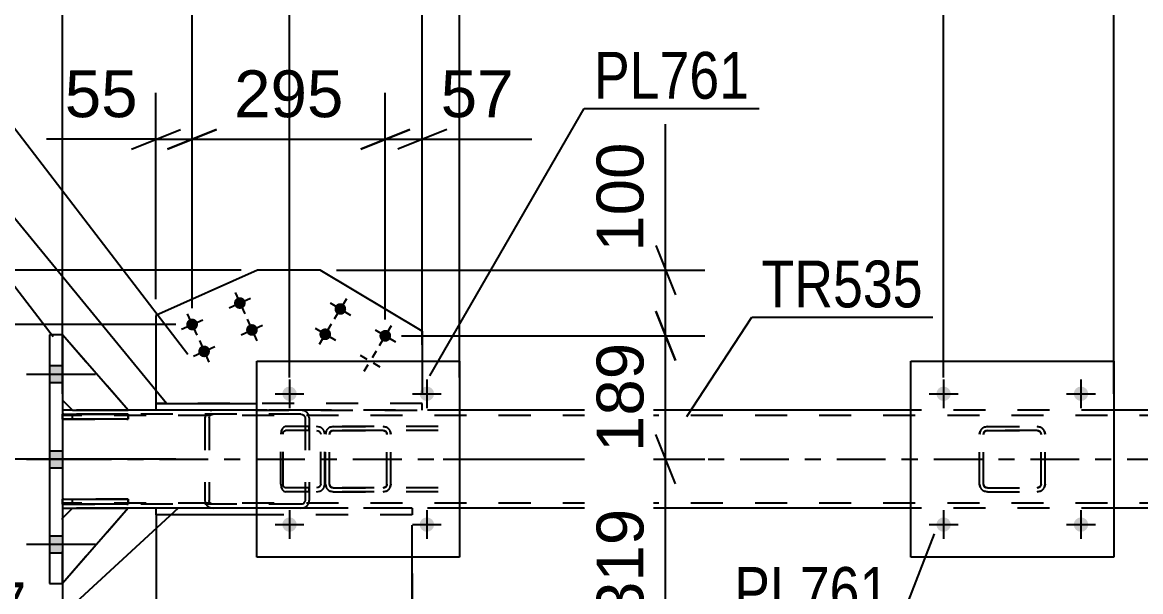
# Model space of a CAD drawing. Header units: millimetres. Extents: x 0 to 1189, y 0 to 841.
# Drawn here: x 124.6 to 193, y 743.8 to 778.6 of the extents above; entities that cross this region are included whole.
import ezdxf

# ---------------------------------------------------------------- set-up
doc = ezdxf.new("R2010")
doc.units = ezdxf.units.MM
doc.linetypes.add('DXK_LINE_DOT2', pattern=[3.9198, 1.9599, -1.9599])
doc.linetypes.add('DXK_LINE_DOT3', pattern=[5.9187, 2.979, -0.9799, 0.9799, -0.9799])
doc.styles.add('Arial', font='ARIAL.TTF', dxfattribs={"height": 0.2})
doc.styles.add('Arial Narrow', font='ARIALN.TTF', dxfattribs={"height": 0.2})

# ---------------------------------------------------------------- blocks, each defined once
blk = doc.blocks.new('Part-203770571-5225 - 5147')
at = {"color": 2, "linetype": 'Continuous'}
for p, q in [((127.058, 759.469), (126.258, 759.469)), ((126.258, 759.469), (126.258, 744.269)), ((127.058, 759.469), (127.058, 744.269)), ((126.258, 744.269), (127.058, 744.269))]:
    blk.add_line(p, q, dxfattribs=at)
blk = doc.blocks.new('Part-203770571-5164 - 5147')
at = {"color": 7, "linetype": 'DXK_LINE_DOT2'}
for p, q in [((140.488, 753.729), (140.429, 753.573)), ((140.575, 753.833), (140.488, 753.729)), ((140.678, 753.869), (140.575, 753.833)), ((140.583, 753.559), (140.627, 753.611)), ((140.627, 753.611), (140.678, 753.629)), ((150.031, 753.869), (140.678, 753.869)), ((150.031, 753.629), (140.678, 753.629)), ((142.144, 753.629), (142.144, 753.869)), ((142.782, 753.833), (142.59, 753.869)), ((142.59, 753.629), (142.686, 753.611)), ((142.686, 753.611), (142.768, 753.559)), ((140.429, 753.573), (140.409, 753.389)), ((140.409, 750.349), (140.409, 753.389)), ((140.544, 753.389), (140.554, 753.481)), ((140.544, 750.349), (140.544, 753.389)), ((140.554, 753.481), (140.583, 753.559)), ((142.768, 753.559), (142.822, 753.481)), ((142.822, 753.481), (142.841, 753.389)), ((142.841, 750.349), (142.841, 753.389)), ((143.093, 753.389), (143.055, 753.573)), ((143.093, 750.349), (143.093, 753.389)), ((140.409, 750.349), (140.429, 750.166)), ((140.554, 750.257), (140.544, 750.349)), ((140.583, 750.18), (140.554, 750.257)), ((140.627, 750.128), (140.583, 750.18)), ((142.768, 750.18), (142.686, 750.128)), ((142.822, 750.257), (142.768, 750.18)), ((142.841, 750.349), (142.822, 750.257)), ((143.055, 750.166), (143.093, 750.349)), ((140.429, 750.166), (140.488, 750.01)), ((140.488, 750.01), (140.575, 749.906)), ((140.575, 749.906), (140.678, 749.869)), ((140.678, 750.109), (140.627, 750.128)), ((150.031, 750.109), (140.678, 750.109)), ((150.031, 749.869), (140.678, 749.869)), ((142.144, 749.869), (142.144, 750.109)), ((142.686, 750.128), (142.59, 750.109)), ((142.59, 749.869), (142.782, 749.906))]:
    blk.add_line(p, q, dxfattribs=at)
for centre, start, end in [((142.605, 753.374), 23.89515, 68.84869), ((142.605, 750.365), 291.15131, 336.10485)]:
    blk.add_arc(centre, 0.492, start, end, dxfattribs=at)
blk = doc.blocks.new('Part-203770571-5171 - 5147')
at = {"color": 2, "linetype": 'Continuous'}
for p, q in [((138.967, 763.426), (132.761, 760.646)), ((142.797, 763.426), (138.967, 763.426)), ((149.052, 759.69), (142.797, 763.426)), ((132.761, 760.646), (132.761, 755.269)), ((149.052, 759.69), (149.052, 757.868))]:
    blk.add_line(p, q, dxfattribs=at)
at = {"color": 7, "linetype": 'DXK_LINE_DOT2'}
for p, q in [((149.052, 757.868), (149.052, 755.269)), ((149.052, 755.269), (132.761, 755.269))]:
    blk.add_line(p, q, dxfattribs=at)
blk = doc.blocks.new('Part-203770571-5240 - 5147')
at = {"color": 7, "linetype": 'DXK_LINE_DOT2'}
for p, q in [((127.058, 748.269), (127.658, 748.869)), ((131.058, 748.869), (127.058, 744.269)), ((127.658, 748.869), (131.058, 748.869)), ((127.058, 744.269), (127.058, 748.269))]:
    blk.add_line(p, q, dxfattribs=at)
blk = doc.blocks.new('Part-203770571-5176 - 5147')
at = {"color": 2, "linetype": 'Continuous'}
for p, q in [((132.761, 755.269), (132.761, 754.869)), ((132.761, 755.269), (138.932, 755.269)), ((138.932, 754.869), (132.761, 754.869))]:
    blk.add_line(p, q, dxfattribs=at)
at = {"color": 7, "linetype": 'DXK_LINE_DOT2'}
for p, q in [((149.052, 755.269), (138.932, 755.269)), ((149.052, 754.869), (149.052, 755.269)), ((138.932, 754.869), (149.052, 754.869))]:
    blk.add_line(p, q, dxfattribs=at)
blk = doc.blocks.new('Part-203770571-5241 - 5147')
at = {"color": 2, "linetype": 'Continuous'}
for p, q in [((127.058, 748.269), (127.658, 748.869)), ((131.058, 748.869), (127.058, 744.269)), ((127.658, 748.869), (131.058, 748.869))]:
    blk.add_line(p, q, dxfattribs=at)
at = {"color": 7, "linetype": 'DXK_LINE_DOT2'}
blk.add_line((127.058, 744.269), (127.058, 748.269), dxfattribs=at)
blk = doc.blocks.new('Part-203770571-5242 - 5147')
at = {"color": 2, "linetype": 'Continuous'}
for p, q in [((127.058, 754.629), (131.058, 754.629)), ((127.058, 754.629), (127.058, 754.309)), ((131.058, 754.309), (127.058, 754.309)), ((131.058, 754.629), (131.058, 754.309))]:
    blk.add_line(p, q, dxfattribs=at)
at = {"color": 7, "linetype": 'DXK_LINE_DOT2'}
for p, q in [((127.058, 754.309), (127.058, 754.629)), ((127.658, 754.309), (127.658, 754.629))]:
    blk.add_line(p, q, dxfattribs=at)
blk = doc.blocks.new('Part-203770571-5243 - 5147')
at = {"color": 2, "linetype": 'Continuous'}
for p, q in [((127.058, 749.43), (131.058, 749.43)), ((127.058, 749.43), (127.058, 749.11)), ((131.058, 749.11), (127.058, 749.11)), ((131.058, 749.43), (131.058, 749.11))]:
    blk.add_line(p, q, dxfattribs=at)
at = {"color": 7, "linetype": 'DXK_LINE_DOT2'}
for p, q in [((127.058, 749.11), (127.058, 749.43)), ((127.658, 749.11), (127.658, 749.43))]:
    blk.add_line(p, q, dxfattribs=at)
blk = doc.blocks.new('Part-203770571-5183 - 5147')
at = {"color": 7, "linetype": 'DXK_LINE_DOT2'}
for p, q in [((131.058, 754.629), (127.058, 754.629)), ((127.058, 754.629), (127.058, 754.309)), ((127.058, 754.309), (127.058, 754.629)), ((127.058, 754.309), (131.058, 754.309)), ((127.658, 754.309), (127.658, 754.629)), ((131.058, 754.309), (131.058, 754.629))]:
    blk.add_line(p, q, dxfattribs=at)
blk = doc.blocks.new('Part-203770571-5184 - 5147')
at = {"color": 7, "linetype": 'DXK_LINE_DOT2'}
for p, q in [((131.058, 749.43), (127.058, 749.43)), ((127.058, 749.43), (127.058, 749.11)), ((127.058, 749.11), (127.058, 749.43)), ((127.058, 749.11), (131.058, 749.11)), ((127.658, 749.11), (127.658, 749.43)), ((131.058, 749.11), (131.058, 749.43))]:
    blk.add_line(p, q, dxfattribs=at)
blk = doc.blocks.new('Bolt-203770571-5188 - 5147')
at = {"linetype": 'Continuous'}
for points in [[(138.225, 761.56, -1), (137.568, 761.266, -1)], [(135.305, 760.252, -1), (134.648, 759.957, -1)], [(138.961, 759.917, -1), (138.304, 759.623, -1)], [(136.041, 758.609, -1), (135.384, 758.314, -1)]]:
    blk.add_hatch(color=1, dxfattribs=at).paths.add_polyline_path(points)
at = {"color": 1, "linetype": 'Continuous'}
for p, q in [((137.602, 762.07), (138.191, 760.756)), ((137.239, 761.118), (138.553, 761.707)), ((134.682, 760.761), (135.271, 759.447)), ((134.319, 759.81), (135.633, 760.399)), ((137.975, 759.476), (139.289, 760.065)), ((138.338, 760.427), (138.927, 759.113)), ((135.418, 759.119), (136.007, 757.805)), ((135.055, 758.167), (136.369, 758.756))]:
    blk.add_line(p, q, dxfattribs=at)
blk = doc.blocks.new('Part-203770571-5193 - 5147')
at = {"color": 2, "linetype": 'Continuous'}
for p, q in [((132.774, 748.469), (132.774, 737.767)), ((148.429, 738.4), (148.429, 745.868)), ((141.715, 736.018), (148.429, 738.4)), ((132.774, 737.767), (139.345, 736.018)), ((139.345, 736.018), (141.715, 736.018))]:
    blk.add_line(p, q, dxfattribs=at)
at = {"color": 7, "linetype": 'DXK_LINE_DOT2'}
for p, q in [((148.429, 748.469), (132.774, 748.469)), ((148.429, 745.868), (148.429, 748.469))]:
    blk.add_line(p, q, dxfattribs=at)
blk = doc.blocks.new('Part-203770571-5198 - 5147')
at = {"color": 2, "linetype": 'Continuous'}
for p, q in [((138.932, 748.869), (132.774, 748.869)), ((132.774, 748.469), (132.774, 748.869)), ((138.932, 748.469), (132.774, 748.469))]:
    blk.add_line(p, q, dxfattribs=at)
at = {"color": 7, "linetype": 'DXK_LINE_DOT2'}
for p, q in [((148.429, 748.869), (138.932, 748.869)), ((148.429, 748.869), (148.429, 748.469)), ((148.429, 748.469), (138.932, 748.469))]:
    blk.add_line(p, q, dxfattribs=at)
blk = doc.blocks.new('Part-203770571-5238 - 5147')
at = {"color": 7, "linetype": 'DXK_LINE_DOT2'}
for p, q in [((131.058, 754.869), (127.058, 759.469)), ((127.058, 759.469), (127.058, 755.469)), ((127.058, 755.469), (127.658, 754.869)), ((127.658, 754.869), (131.058, 754.869))]:
    blk.add_line(p, q, dxfattribs=at)
blk = doc.blocks.new('Part-203770571-5239 - 5147')
at = {"color": 2, "linetype": 'Continuous'}
for p, q in [((131.058, 754.869), (127.058, 759.469)), ((127.058, 755.469), (127.658, 754.869)), ((127.658, 754.869), (131.058, 754.869))]:
    blk.add_line(p, q, dxfattribs=at)
at = {"color": 7, "linetype": 'DXK_LINE_DOT2'}
blk.add_line((127.058, 759.469), (127.058, 755.469), dxfattribs=at)
blk = doc.blocks.new('Bolt-203770571-5332 - 5147')
at = {"linetype": 'Continuous'}
for points in [[(181.372, 747.869, -1), (180.492, 747.869, -1)], [(189.772, 747.869, -1), (188.892, 747.869, -1)]]:
    blk.add_hatch(color=1, dxfattribs=at).paths.add_polyline_path(points)
at = {"color": 1, "linetype": 'Continuous'}
for p, q in [((180.932, 748.749), (180.932, 746.989)), ((189.332, 748.749), (189.332, 746.989)), ((180.052, 747.869), (181.812, 747.869)), ((188.452, 747.869), (190.212, 747.869))]:
    blk.add_line(p, q, dxfattribs=at)
blk = doc.blocks.new('Bolt-203770571-5333 - 5147')
at = {"linetype": 'Continuous'}
for points in [[(181.372, 755.869, -1), (180.492, 755.869, -1)], [(189.772, 755.869, -1), (188.892, 755.869, -1)]]:
    blk.add_hatch(color=1, dxfattribs=at).paths.add_polyline_path(points)
at = {"color": 1, "linetype": 'Continuous'}
for p, q in [((180.932, 756.749), (180.932, 754.989)), ((189.332, 756.749), (189.332, 754.989)), ((180.052, 755.869), (181.812, 755.869)), ((188.452, 755.869), (190.212, 755.869))]:
    blk.add_line(p, q, dxfattribs=at)
blk = doc.blocks.new('Bolt-203770571-5334 - 5147')
at = {"linetype": 'Continuous'}
for points in [[(141.372, 747.869, -1), (140.492, 747.869, -1)], [(149.772, 747.869, -1), (148.892, 747.869, -1)]]:
    blk.add_hatch(color=1, dxfattribs=at).paths.add_polyline_path(points)
at = {"color": 1, "linetype": 'Continuous'}
for p, q in [((140.932, 748.749), (140.932, 746.989)), ((149.332, 748.749), (149.332, 746.989)), ((140.052, 747.869), (141.812, 747.869)), ((148.452, 747.869), (150.212, 747.869))]:
    blk.add_line(p, q, dxfattribs=at)
blk = doc.blocks.new('Bolt-203770571-5335 - 5147')
at = {"linetype": 'Continuous'}
for points in [[(141.372, 755.869, -1), (140.492, 755.869, -1)], [(149.772, 755.869, -1), (148.892, 755.869, -1)]]:
    blk.add_hatch(color=1, dxfattribs=at).paths.add_polyline_path(points)
at = {"color": 1, "linetype": 'Continuous'}
for p, q in [((140.932, 756.749), (140.932, 754.989)), ((149.332, 756.749), (149.332, 754.989)), ((140.052, 755.869), (141.812, 755.869)), ((148.452, 755.869), (150.212, 755.869))]:
    blk.add_line(p, q, dxfattribs=at)
blk = doc.blocks.new('Part-203770571-5400 - 5147')
at = {"color": 7, "linetype": 'DXK_LINE_DOT2'}
for p, q in [((183.428, 753.833), (183.612, 753.869)), ((183.612, 753.868), (183.428, 753.832)), ((183.52, 753.611), (183.442, 753.559)), ((183.442, 753.558), (183.52, 753.61)), ((183.612, 753.629), (183.52, 753.611)), ((183.52, 753.61), (183.612, 753.628)), ((183.612, 753.868), (183.612, 753.869)), ((183.612, 753.869), (186.652, 753.869)), ((183.612, 753.868), (186.652, 753.868)), ((183.612, 753.628), (183.612, 753.629)), ((186.652, 753.629), (183.612, 753.629)), ((183.612, 753.628), (186.652, 753.628)), ((186.652, 753.868), (186.652, 753.869)), ((186.652, 753.869), (186.836, 753.833)), ((186.836, 753.832), (186.652, 753.868)), ((186.652, 753.628), (186.652, 753.629)), ((186.744, 753.611), (186.652, 753.629)), ((186.652, 753.628), (186.744, 753.61)), ((186.822, 753.559), (186.744, 753.611)), ((186.744, 753.61), (186.822, 753.558)), ((183.132, 753.389), (183.168, 753.573)), ((183.168, 753.572), (183.132, 753.388)), ((183.132, 750.348), (183.132, 753.389)), ((183.39, 753.481), (183.372, 753.389)), ((183.372, 753.388), (183.39, 753.48)), ((183.372, 750.348), (183.372, 753.389)), ((183.442, 753.559), (183.39, 753.481)), ((183.39, 753.48), (183.442, 753.558)), ((186.874, 753.481), (186.822, 753.559)), ((186.822, 753.558), (186.874, 753.48)), ((186.892, 753.389), (186.874, 753.481)), ((186.874, 753.48), (186.892, 753.388)), ((186.892, 750.348), (186.892, 753.389)), ((187.095, 753.573), (187.132, 753.389)), ((187.132, 753.388), (187.095, 753.572)), ((187.132, 750.348), (187.132, 753.389)), ((183.168, 750.166), (183.132, 750.349)), ((183.132, 750.348), (183.168, 750.165)), ((183.372, 750.349), (183.39, 750.257)), ((183.39, 750.256), (183.372, 750.348)), ((183.39, 750.257), (183.442, 750.18)), ((183.442, 750.179), (183.39, 750.256)), ((183.442, 750.18), (183.52, 750.128)), ((183.52, 750.127), (183.442, 750.179)), ((186.744, 750.128), (186.822, 750.18)), ((186.822, 750.179), (186.744, 750.127)), ((186.822, 750.18), (186.874, 750.257)), ((186.874, 750.256), (186.822, 750.179)), ((186.874, 750.257), (186.892, 750.349)), ((186.892, 750.348), (186.874, 750.256)), ((187.132, 750.349), (187.095, 750.166)), ((187.095, 750.165), (187.132, 750.348)), ((183.612, 749.869), (183.428, 749.906)), ((183.428, 749.905), (183.612, 749.868)), ((183.52, 750.128), (183.612, 750.109)), ((183.612, 750.108), (183.52, 750.127)), ((183.612, 750.108), (183.612, 750.109)), ((183.612, 750.109), (186.652, 750.109)), ((183.612, 750.108), (186.652, 750.108)), ((183.612, 749.868), (183.612, 749.869)), ((183.612, 749.869), (186.652, 749.869)), ((183.612, 749.868), (186.652, 749.868)), ((186.652, 750.109), (186.744, 750.128)), ((186.744, 750.127), (186.652, 750.108)), ((186.652, 750.108), (186.652, 750.109)), ((186.836, 749.906), (186.652, 749.869)), ((186.652, 749.868), (186.836, 749.905)), ((186.652, 749.868), (186.652, 749.869))]:
    blk.add_line(p, q, dxfattribs=at)
at = {"color": 7, "linetype": 'DXK_LINE_DOT3'}
blk.add_line((185.132, 751.868), (185.132, 751.87), dxfattribs=at)
at = {"color": 7, "linetype": 'DXK_LINE_DOT2'}
for centre, start, end in [((183.612, 753.389), 112.5, 157.5), ((183.612, 753.388), 112.5, 157.5), ((186.652, 753.389), 22.5, 67.5), ((186.652, 753.388), 22.5, 67.5), ((183.612, 750.349), 202.5, 247.5), ((183.612, 750.348), 202.5, 247.5), ((186.652, 750.349), 292.5, 337.5), ((186.652, 750.348), 292.5, 337.5)]:
    blk.add_arc(centre, 0.48, start, end, dxfattribs=at)
blk = doc.blocks.new('Part-203770571-5359 - 5147')
at = {"color": 7, "linetype": 'DXK_LINE_DOT2'}
for p, q in [((141.634, 754.869), (127.729, 754.869)), ((141.634, 754.629), (127.729, 754.629)), ((135.793, 754.549), (135.759, 754.389)), ((135.759, 754.389), (135.759, 749.349)), ((135.798, 754.573), (135.793, 754.549)), ((136.015, 754.389), (136.034, 754.481)), ((136.015, 754.389), (136.015, 749.349)), ((136.034, 754.481), (136.09, 754.559)), ((136.27, 754.869), (136.075, 754.833)), ((136.09, 754.559), (136.172, 754.611)), ((136.172, 754.611), (136.27, 754.629)), ((141.829, 754.833), (141.634, 754.869)), ((141.634, 754.629), (141.731, 754.611)), ((141.731, 754.611), (141.814, 754.559)), ((141.814, 754.559), (141.87, 754.481)), ((141.87, 754.481), (141.889, 754.389)), ((141.889, 754.389), (141.889, 749.349)), ((142.116, 754.525), (142.106, 754.573)), ((142.144, 754.389), (142.116, 754.525)), ((142.144, 754.389), (142.144, 749.349)), ((141.634, 749.109), (127.729, 749.109)), ((141.634, 748.869), (127.729, 748.869)), ((135.759, 749.349), (135.777, 749.264)), ((135.777, 749.264), (135.798, 749.166)), ((136.029, 749.283), (136.015, 749.349)), ((136.034, 749.257), (136.029, 749.283)), ((136.09, 749.18), (136.034, 749.257)), ((136.075, 748.906), (136.27, 748.869)), ((136.172, 749.128), (136.09, 749.18)), ((136.27, 749.109), (136.172, 749.128)), ((141.731, 749.128), (141.634, 749.109)), ((141.634, 748.869), (141.829, 748.906)), ((141.814, 749.18), (141.731, 749.128)), ((141.87, 749.257), (141.814, 749.18)), ((141.889, 749.349), (141.87, 749.257)), ((142.106, 749.166), (142.13, 749.283)), ((142.13, 749.283), (142.144, 749.349))]:
    blk.add_line(p, q, dxfattribs=at)
for centre, start, end in [((141.653, 754.369), 24.31996, 69.24168), ((136.251, 749.37), 204.31996, 249.24168), ((141.653, 749.37), 290.75832, 335.68004)]:
    blk.add_arc(centre, 0.496, start, end, dxfattribs=at)
blk = doc.blocks.new('Bolt-203770571-5381 - 5147')
at = {"linetype": 'Continuous'}
for points in [[(144.35, 760.867, -1), (143.732, 761.237, -1)], [(143.427, 759.322, -1), (142.809, 759.691, -1)], [(147.098, 759.226, -1), (146.479, 759.596, -1)]]:
    blk.add_hatch(color=1, dxfattribs=at).paths.add_polyline_path(points)
at = {"color": 1, "linetype": 'Continuous'}
for p, q in [((143.423, 761.421), (144.66, 760.683)), ((144.411, 761.67), (143.672, 760.434)), ((142.5, 759.876), (143.736, 759.138)), ((143.488, 760.125), (142.749, 758.889)), ((146.17, 759.78), (147.407, 759.042)), ((147.158, 760.029), (146.419, 758.793)), ((146.235, 758.484), (145.989, 758.072)), ((145.247, 758.235), (145.659, 757.989)), ((146.483, 757.496), (146.072, 757.742)), ((145.496, 757.248), (145.742, 757.659))]:
    blk.add_line(p, q, dxfattribs=at)
blk = doc.blocks.new('Bolt-203770571-5395 - 5147')
at = {"linetype": 'Continuous'}
for points in [[(126.258, 757.589), (126.258, 756.549), (127.058, 756.549), (127.058, 757.589)], [(126.258, 757.589), (126.258, 756.549), (127.058, 756.549), (127.058, 757.589)], [(126.258, 757.589), (126.258, 756.549), (127.058, 756.549), (127.058, 757.589)], [(126.258, 752.389), (126.258, 751.349), (127.058, 751.349), (127.058, 752.389)], [(126.258, 752.389), (126.258, 751.349), (127.058, 751.349), (127.058, 752.389)], [(126.258, 747.189), (126.258, 746.149), (127.058, 746.149), (127.058, 747.189)], [(126.258, 747.189), (126.258, 746.149), (127.058, 746.149), (127.058, 747.189)], [(126.258, 747.189), (126.258, 746.149), (127.058, 746.149), (127.058, 747.189)]]:
    blk.add_hatch(color=1, dxfattribs=at).paths.add_polyline_path(points)
at = {"color": 1, "linetype": 'Continuous'}
for p, q in [((124.858, 757.069), (129.058, 757.069)), ((124.858, 757.069), (129.058, 757.069)), ((124.858, 757.069), (129.058, 757.069)), ((126.258, 757.589), (127.058, 757.589)), ((126.258, 757.589), (127.058, 757.589)), ((126.258, 757.589), (127.058, 757.589)), ((126.258, 756.549), (127.058, 756.549)), ((126.258, 756.549), (127.058, 756.549)), ((126.258, 756.549), (127.058, 756.549)), ((126.258, 752.389), (127.058, 752.389)), ((126.258, 752.389), (127.058, 752.389)), ((124.858, 751.869), (129.058, 751.869)), ((124.858, 751.869), (129.058, 751.869)), ((126.258, 751.349), (127.058, 751.349)), ((126.258, 751.349), (127.058, 751.349)), ((126.258, 747.189), (127.058, 747.189)), ((126.258, 747.189), (127.058, 747.189)), ((126.258, 747.189), (127.058, 747.189)), ((124.858, 746.669), (129.058, 746.669)), ((124.858, 746.669), (129.058, 746.669)), ((124.858, 746.669), (129.058, 746.669)), ((126.258, 746.149), (127.058, 746.149)), ((126.258, 746.149), (127.058, 746.149)), ((126.258, 746.149), (127.058, 746.149))]:
    blk.add_line(p, q, dxfattribs=at)
blk = doc.blocks.new('Part-203770571-5405 - 5147')
at = {"color": 2, "linetype": 'Continuous'}
for p, q in [((178.932, 745.868), (178.932, 757.868)), ((178.932, 757.868), (191.332, 757.868)), ((191.332, 757.868), (191.332, 745.868)), ((191.332, 745.868), (178.932, 745.868))]:
    blk.add_line(p, q, dxfattribs=at)
blk = doc.blocks.new('Part-203770571-5406 - 5147')
at = {"color": 7, "linetype": 'DXK_LINE_DOT2'}
for p, q in [((143.428, 753.833), (143.612, 753.869)), ((143.612, 753.868), (143.428, 753.832)), ((143.52, 753.611), (143.442, 753.559)), ((143.442, 753.558), (143.52, 753.61)), ((143.612, 753.629), (143.52, 753.611)), ((143.52, 753.61), (143.612, 753.628)), ((143.612, 753.868), (143.612, 753.869)), ((143.612, 753.869), (146.652, 753.869)), ((143.612, 753.868), (146.652, 753.868)), ((143.612, 753.628), (143.612, 753.629)), ((146.652, 753.629), (143.612, 753.629)), ((143.612, 753.628), (146.652, 753.628)), ((146.652, 753.868), (146.652, 753.869)), ((146.652, 753.869), (146.836, 753.833)), ((146.836, 753.832), (146.652, 753.868)), ((146.652, 753.628), (146.652, 753.629)), ((146.744, 753.611), (146.652, 753.629)), ((146.652, 753.628), (146.744, 753.61)), ((146.822, 753.559), (146.744, 753.611)), ((146.744, 753.61), (146.822, 753.558)), ((143.132, 753.389), (143.168, 753.573)), ((143.168, 753.572), (143.132, 753.388)), ((143.132, 750.348), (143.132, 753.389)), ((143.39, 753.481), (143.372, 753.389)), ((143.372, 753.388), (143.39, 753.48)), ((143.372, 750.348), (143.372, 753.389)), ((143.442, 753.559), (143.39, 753.481)), ((143.39, 753.48), (143.442, 753.558)), ((146.874, 753.481), (146.822, 753.559)), ((146.822, 753.558), (146.874, 753.48)), ((146.892, 753.389), (146.874, 753.481)), ((146.874, 753.48), (146.892, 753.388)), ((146.892, 750.348), (146.892, 753.389)), ((147.095, 753.573), (147.132, 753.389)), ((147.132, 753.388), (147.095, 753.572)), ((147.132, 750.348), (147.132, 753.389)), ((143.168, 750.166), (143.132, 750.349)), ((143.132, 750.348), (143.168, 750.165)), ((143.372, 750.349), (143.39, 750.257)), ((143.39, 750.256), (143.372, 750.348)), ((143.39, 750.257), (143.442, 750.18)), ((143.442, 750.179), (143.39, 750.256)), ((143.442, 750.18), (143.52, 750.128)), ((143.52, 750.127), (143.442, 750.179)), ((146.744, 750.128), (146.822, 750.18)), ((146.822, 750.179), (146.744, 750.127)), ((146.822, 750.18), (146.874, 750.257)), ((146.874, 750.256), (146.822, 750.179)), ((146.874, 750.257), (146.892, 750.349)), ((146.892, 750.348), (146.874, 750.256)), ((147.132, 750.349), (147.095, 750.166)), ((147.095, 750.165), (147.132, 750.348)), ((143.612, 749.869), (143.428, 749.906)), ((143.428, 749.905), (143.612, 749.868)), ((143.52, 750.128), (143.612, 750.109)), ((143.612, 750.108), (143.52, 750.127)), ((143.612, 750.108), (143.612, 750.109)), ((143.612, 750.109), (146.652, 750.109)), ((143.612, 750.108), (146.652, 750.108)), ((143.612, 749.868), (143.612, 749.869)), ((143.612, 749.869), (146.652, 749.869)), ((143.612, 749.868), (146.652, 749.868)), ((146.652, 750.109), (146.744, 750.128)), ((146.744, 750.127), (146.652, 750.108)), ((146.652, 750.108), (146.652, 750.109)), ((146.836, 749.906), (146.652, 749.869)), ((146.652, 749.868), (146.836, 749.905)), ((146.652, 749.868), (146.652, 749.869))]:
    blk.add_line(p, q, dxfattribs=at)
at = {"color": 7, "linetype": 'DXK_LINE_DOT3'}
blk.add_line((145.132, 751.868), (145.132, 751.87), dxfattribs=at)
at = {"color": 7, "linetype": 'DXK_LINE_DOT2'}
for centre, start, end in [((143.612, 753.389), 112.5, 157.5), ((143.612, 753.388), 112.5, 157.5), ((146.652, 753.389), 22.5, 67.5), ((146.652, 753.388), 22.5, 67.5), ((143.612, 750.349), 202.5, 247.5), ((143.612, 750.348), 202.5, 247.5), ((146.652, 750.349), 292.5, 337.5), ((146.652, 750.348), 292.5, 337.5)]:
    blk.add_arc(centre, 0.48, start, end, dxfattribs=at)
blk = doc.blocks.new('Part-203770571-5411 - 5147')
at = {"color": 2, "linetype": 'Continuous'}
for p, q in [((138.932, 745.868), (138.932, 757.868)), ((138.932, 757.868), (151.332, 757.868)), ((151.332, 757.868), (151.332, 745.868)), ((151.332, 745.868), (138.932, 745.868))]:
    blk.add_line(p, q, dxfattribs=at)
blk = doc.blocks.new('Part-203770571-5416 - 5147')
at = {"color": 2, "linetype": 'Continuous'}
for p, q in [((127.658, 754.869), (127.058, 754.869)), ((132.761, 754.869), (131.058, 754.869)), ((178.932, 754.869), (151.332, 754.869)), ((217.189, 754.869), (191.332, 754.869)), ((127.058, 748.869), (127.658, 748.869)), ((132.774, 748.869), (131.058, 748.869)), ((178.932, 748.869), (151.332, 748.869)), ((217.251, 748.869), (191.332, 748.869))]:
    blk.add_line(p, q, dxfattribs=at)
at = {"color": 7, "linetype": 'DXK_LINE_DOT2'}
for p, q in [((127.058, 754.869), (127.058, 748.918)), ((759.33, 754.549), (127.058, 754.549)), ((131.058, 754.869), (127.658, 754.869)), ((151.332, 754.869), (132.761, 754.869)), ((191.332, 754.869), (178.932, 754.869)), ((759.33, 749.189), (127.058, 749.189)), ((127.058, 748.918), (127.058, 748.869)), ((131.058, 748.869), (127.658, 748.869)), ((151.332, 748.869), (132.774, 748.869)), ((191.332, 748.869), (178.932, 748.869))]:
    blk.add_line(p, q, dxfattribs=at)
at = {"color": 7, "linetype": 'DXK_LINE_DOT3'}
blk.add_line((127.058, 751.869), (759.33, 751.869), dxfattribs=at)
blk = doc.blocks.new('StraightDimension-203770571-22091 - 5147')
at = {"color": 7, "linetype": 'Continuous'}
for p, q in [((191.332, 755.869), (191.332, 801.136)), ((180.932, 756.869), (180.932, 796.636)), ((179.432, 785.841), (182.432, 787.041)), ((180.932, 786.441), (191.332, 786.441)), ((192.832, 787.041), (189.832, 785.841))]:
    blk.add_line(p, q, dxfattribs=at)
at = {"color": 0}
blk.add_wipeout([(190.067, 787.191), (190.067, 791.391), (182.196, 791.391), (182.196, 787.191)], dxfattribs=at)
at = {"color": 3, "style": 'Arial'}
blk.add_text('260', height=2.8652, dxfattribs=at).set_placement((182.796, 787.791))
at = {"color": 0, "linetype": 'Continuous'}
blk.add_wipeout([(190.732, 801.736), (186.532, 801.736), (186.532, 791.641), (190.732, 791.641)], dxfattribs=at)
at = {"color": 3, "linetype": 'Continuous', "style": 'Arial'}
blk.add_text('1607', height=2.8652, rotation=90.00021, dxfattribs=at).set_placement((190.132, 792.241))
blk = doc.blocks.new('StraightDimension-203770571-39130 - 5147')
at = {"color": 7, "linetype": 'Continuous'}
for p, q in [((148.429, 744.868), (148.429, 721.853)), ((146.265, 738.118), (146.265, 721.853)), ((144.765, 723.653), (147.765, 724.853)), ((146.265, 724.253), (148.429, 724.253)), ((149.929, 724.853), (146.929, 723.653))]:
    blk.add_line(p, q, dxfattribs=at)
at = {"color": 0}
blk.add_wipeout([(150.171, 725.003), (150.171, 729.203), (144.523, 729.203), (144.523, 725.003)], dxfattribs=at)
at = {"color": 3, "style": 'Arial'}
blk.add_text('54', height=2.8652, dxfattribs=at).set_placement((145.123, 725.603))
blk = doc.blocks.new('StraightDimension-203770571-22093 - 5147')
at = {"color": 7, "linetype": 'Continuous'}
for p, q in [((151.332, 756.87), (151.332, 807.012)), ((149.052, 758.868), (149.052, 798.912)), ((147.552, 785.841), (150.552, 787.041)), ((149.052, 786.441), (151.332, 786.441)), ((152.832, 787.041), (149.832, 785.841))]:
    blk.add_line(p, q, dxfattribs=at)
at = {"color": 0, "linetype": 'Continuous'}
blk.add_wipeout([(150.732, 807.612), (146.532, 807.612), (146.532, 799.741), (150.732, 799.741)], dxfattribs=at)
at = {"color": 3, "linetype": 'Continuous', "style": 'Arial'}
blk.add_text('607', height=2.8652, rotation=90.00021, dxfattribs=at).set_placement((150.132, 800.341))
at = {"color": 0}
blk.add_wipeout([(153.015, 781.491), (153.015, 785.691), (147.368, 785.691), (147.368, 781.491)], dxfattribs=at)
at = {"color": 3, "style": 'Arial'}
blk.add_text('57', height=2.8652, dxfattribs=at).set_placement((147.968, 782.091))
blk = doc.blocks.new('StraightDimension-203770571-39439 - 5147')
at = {"color": 7, "linetype": 'Continuous'}
for p, q in [((104.455, 763.426), (104.455, 770.124)), ((104.455, 763.426), (104.455, 770.124)), ((103.855, 764.926), (105.055, 761.926)), ((137.967, 763.426), (101.605, 763.426)), ((104.455, 760.104), (104.455, 763.426)), ((105.055, 758.604), (103.855, 761.604)), ((133.976, 760.104), (101.605, 760.104))]:
    blk.add_line(p, q, dxfattribs=at)
at = {"color": 0}
blk.add_wipeout([(103.705, 769.599), (99.505, 769.599), (99.505, 763.951), (103.705, 763.951)], dxfattribs=at)
at = {"color": 3, "style": 'Arial'}
blk.add_text('83', height=2.8652, rotation=90.00021, dxfattribs=at).set_placement((103.105, 764.551))
blk = doc.blocks.new('StraightDimension-203770571-39440 - 5147')
at = {"color": 7, "linetype": 'Continuous'}
for p, q in [((103.855, 761.604), (105.055, 758.604)), ((133.976, 760.104), (101.605, 760.104)), ((104.455, 751.869), (104.455, 760.104)), ((105.055, 750.369), (103.855, 753.369)), ((133.976, 751.869), (101.605, 751.869))]:
    blk.add_line(p, q, dxfattribs=at)
at = {"color": 0}
blk.add_wipeout([(103.705, 759.922), (99.505, 759.922), (99.505, 752.051), (103.705, 752.051)], dxfattribs=at)
at = {"color": 3, "style": 'Arial'}
blk.add_text('206', height=2.8652, rotation=90.00021, dxfattribs=at).set_placement((103.105, 752.651))
blk = doc.blocks.new('StraightDimension-203770571-39344 - 5147')
at = {"color": 7, "linetype": 'Continuous'}
for p, q in [((164.528, 750.369), (163.328, 753.369)), ((150.332, 751.869), (166.328, 751.869)), ((163.928, 739.118), (163.928, 751.869)), ((163.328, 740.618), (164.528, 737.618)), ((147.265, 739.118), (166.328, 739.118))]:
    blk.add_line(p, q, dxfattribs=at)
at = {"color": 0}
blk.add_wipeout([(163.178, 749.429), (158.978, 749.429), (158.978, 741.558), (163.178, 741.558)], dxfattribs=at)
at = {"color": 3, "style": 'Arial'}
blk.add_text('319', height=2.8652, rotation=90.00021, dxfattribs=at).set_placement((162.578, 742.158))
blk = doc.blocks.new('StraightDimension-203770571-5786 - 5147')
at = {"color": 7, "linetype": 'Continuous'}
for p, q in [((134.976, 761.104), (134.976, 774.281)), ((146.789, 760.411), (146.789, 774.281)), ((133.476, 770.831), (136.476, 772.031)), ((134.976, 771.431), (146.789, 771.431)), ((148.289, 772.031), (145.289, 770.831))]:
    blk.add_line(p, q, dxfattribs=at)
at = {"color": 0}
blk.add_wipeout([(144.818, 772.181), (144.818, 776.381), (136.947, 776.381), (136.947, 772.181)], dxfattribs=at)
at = {"color": 3, "style": 'Arial'}
blk.add_text('295', height=2.8652, dxfattribs=at).set_placement((137.547, 772.781))
blk = doc.blocks.new('StraightDimension-203770571-39343 - 5147')
at = {"color": 7, "linetype": 'Continuous'}
for p, q in [((163.328, 760.911), (164.528, 757.911)), ((147.789, 759.411), (166.328, 759.411)), ((163.928, 751.869), (163.928, 759.411)), ((164.528, 750.369), (163.328, 753.369)), ((150.332, 751.869), (166.328, 751.869))]:
    blk.add_line(p, q, dxfattribs=at)
at = {"color": 0}
blk.add_wipeout([(163.178, 759.576), (158.978, 759.576), (158.978, 751.705), (163.178, 751.705)], dxfattribs=at)
at = {"color": 3, "style": 'Arial'}
blk.add_text('189', height=2.8652, rotation=90.00021, dxfattribs=at).set_placement((162.578, 752.305))
blk = doc.blocks.new('StraightDimension-203770571-5765 - 5147')
at = {"color": 7, "linetype": 'Continuous'}
for p, q in [((132.761, 761.646), (132.761, 774.281)), ((134.976, 761.104), (134.976, 774.281)), ((132.761, 771.431), (126.064, 771.431)), ((132.761, 771.431), (126.064, 771.431)), ((131.261, 770.831), (134.261, 772.031)), ((132.761, 771.431), (134.976, 771.431)), ((136.476, 772.031), (133.476, 770.831))]:
    blk.add_line(p, q, dxfattribs=at)
at = {"color": 0}
blk.add_wipeout([(132.236, 772.181), (132.236, 776.381), (126.589, 776.381), (126.589, 772.181)], dxfattribs=at)
at = {"color": 3, "style": 'Arial'}
blk.add_text('55', height=2.8652, dxfattribs=at).set_placement((127.189, 772.781))
blk = doc.blocks.new('StraightDimension-203770571-5776 - 5147')
at = {"color": 7, "linetype": 'Continuous'}
for p, q in [((146.789, 760.411), (146.789, 774.281)), ((149.052, 760.69), (149.052, 774.281)), ((145.289, 770.831), (148.289, 772.031)), ((146.789, 771.431), (149.052, 771.431)), ((150.552, 772.031), (147.552, 770.831)), ((149.052, 771.431), (155.749, 771.431)), ((149.052, 771.431), (155.749, 771.431))]:
    blk.add_line(p, q, dxfattribs=at)
at = {"color": 0}
blk.add_wipeout([(155.224, 772.181), (155.224, 776.381), (149.577, 776.381), (149.577, 772.181)], dxfattribs=at)
at = {"color": 3, "style": 'Arial'}
blk.add_text('57', height=2.8652, dxfattribs=at).set_placement((150.177, 772.781))
blk = doc.blocks.new('StraightDimension-203770571-39342 - 5147')
at = {"color": 7, "linetype": 'Continuous'}
for p, q in [((163.928, 763.426), (163.928, 772.347)), ((163.928, 763.426), (163.928, 772.347)), ((163.328, 764.926), (164.528, 761.926)), ((143.797, 763.426), (166.328, 763.426)), ((163.928, 759.411), (163.928, 763.426)), ((164.528, 757.911), (163.328, 760.911)), ((147.789, 759.411), (166.328, 759.411))]:
    blk.add_line(p, q, dxfattribs=at)
at = {"color": 0}
blk.add_wipeout([(163.178, 771.822), (158.978, 771.822), (158.978, 763.951), (163.178, 763.951)], dxfattribs=at)
at = {"color": 3, "style": 'Arial'}
blk.add_text('100', height=2.8652, rotation=90.00021, dxfattribs=at).set_placement((162.578, 764.551))
blk = doc.blocks.new('StraightDimension-203770571-39129 - 5147')
at = {"color": 7, "linetype": 'Continuous'}
blk.add_line((148.429, 744.868), (148.429, 721.853), dxfattribs=at)
blk = doc.blocks.new('StraightDimension-203770571-22090 - 5147')
at = {"color": 7, "linetype": 'Continuous'}
for p, q in [((191.332, 755.869), (191.332, 801.136)), ((219.452, 759.963), (219.452, 801.136)), ((192.832, 787.041), (189.832, 785.841)), ((191.332, 786.441), (219.452, 786.441)), ((217.952, 785.841), (220.952, 787.041))]:
    blk.add_line(p, q, dxfattribs=at)
at = {"color": 0, "linetype": 'Continuous'}
blk.add_wipeout([(218.852, 801.736), (214.652, 801.736), (214.652, 791.641), (218.852, 791.641)], dxfattribs=at)
at = {"color": 0}
blk.add_wipeout([(209.327, 787.191), (209.327, 791.391), (201.456, 791.391), (201.456, 787.191)], dxfattribs=at)
at = {"color": 3, "linetype": 'Continuous', "style": 'Arial'}
blk.add_text('2310', height=2.8652, rotation=90.00021, dxfattribs=at).set_placement((218.252, 792.241))
at = {"color": 3, "style": 'Arial'}
blk.add_text('703', height=2.8652, dxfattribs=at).set_placement((202.056, 787.791))
blk = doc.blocks.new('StraightDimension-203770571-22092 - 5147')
at = {"color": 7, "linetype": 'Continuous'}
for p, q in [((151.332, 756.87), (151.332, 807.012)), ((180.932, 756.869), (180.932, 796.636)), ((152.832, 787.041), (149.832, 785.841)), ((151.332, 786.441), (180.932, 786.441)), ((179.432, 785.841), (182.432, 787.041))]:
    blk.add_line(p, q, dxfattribs=at)
at = {"color": 0}
blk.add_wipeout([(170.067, 787.191), (170.067, 791.391), (162.196, 791.391), (162.196, 787.191)], dxfattribs=at)
at = {"color": 3, "style": 'Arial'}
blk.add_text('740', height=2.8652, dxfattribs=at).set_placement((162.796, 787.791))
at = {"color": 0, "linetype": 'Continuous'}
blk.add_wipeout([(180.332, 797.236), (176.132, 797.236), (176.132, 787.141), (180.332, 787.141)], dxfattribs=at)
at = {"color": 3, "linetype": 'Continuous', "style": 'Arial'}
blk.add_text('1347', height=2.8652, rotation=90.00021, dxfattribs=at).set_placement((179.732, 787.741))
blk = doc.blocks.new('StraightDimension-203770571-22094 - 5147')
at = {"color": 7, "linetype": 'Continuous'}
for p, q in [((149.052, 758.868), (149.052, 798.912)), ((140.932, 756.869), (140.932, 794.412)), ((139.432, 785.841), (142.432, 787.041)), ((140.932, 786.441), (149.052, 786.441)), ((150.552, 787.041), (147.552, 785.841))]:
    blk.add_line(p, q, dxfattribs=at)
at = {"color": 0}
blk.add_wipeout([(148.927, 787.191), (148.927, 791.391), (141.056, 791.391), (141.056, 787.191)], dxfattribs=at)
at = {"color": 3, "style": 'Arial'}
blk.add_text('203', height=2.8652, dxfattribs=at).set_placement((141.656, 787.791))
at = {"color": 0, "linetype": 'Continuous'}
blk.add_wipeout([(148.452, 799.512), (144.252, 799.512), (144.252, 791.641), (148.452, 791.641)], dxfattribs=at)
at = {"color": 3, "linetype": 'Continuous', "style": 'Arial'}
blk.add_text('550', height=2.8652, rotation=90.00021, dxfattribs=at).set_placement((147.852, 792.241))
blk = doc.blocks.new('StraightDimension-203770571-22095 - 5147')
at = {"color": 7, "linetype": 'Continuous'}
for p, q in [((134.976, 761.104), (134.976, 798.912)), ((140.932, 756.869), (140.932, 794.412)), ((133.476, 785.841), (136.476, 787.041)), ((134.976, 786.441), (140.932, 786.441)), ((142.432, 787.041), (139.432, 785.841))]:
    blk.add_line(p, q, dxfattribs=at)
at = {"color": 0, "linetype": 'Continuous'}
blk.add_wipeout([(140.332, 795.012), (136.132, 795.012), (136.132, 787.141), (140.332, 787.141)], dxfattribs=at)
at = {"color": 0}
blk.add_wipeout([(141.889, 781.491), (141.889, 785.691), (134.019, 785.691), (134.019, 781.491)], dxfattribs=at)
at = {"color": 3, "linetype": 'Continuous', "style": 'Arial'}
blk.add_text('347', height=2.8652, rotation=90.00021, dxfattribs=at).set_placement((139.732, 787.741))
at = {"color": 3, "style": 'Arial'}
blk.add_text('149', height=2.8652, dxfattribs=at).set_placement((134.619, 782.091))
blk = doc.blocks.new('StraightDimension-203770571-22096 - 5147')
at = {"color": 7, "linetype": 'Continuous'}
for p, q in [((134.976, 761.104), (134.976, 798.912)), ((127.058, 755.869), (127.058, 789.965)), ((125.558, 785.841), (128.558, 787.041)), ((127.058, 786.441), (134.976, 786.441)), ((136.476, 787.041), (133.476, 785.841))]:
    blk.add_line(p, q, dxfattribs=at)
at = {"color": 0}
blk.add_wipeout([(134.952, 787.191), (134.952, 791.391), (127.082, 791.391), (127.082, 787.191)], dxfattribs=at)
at = {"color": 0, "linetype": 'Continuous'}
blk.add_wipeout([(126.458, 790.565), (122.258, 790.565), (122.258, 787.141), (126.458, 787.141)], dxfattribs=at)
at = {"color": 3, "style": 'Arial'}
blk.add_text('198', height=2.8652, dxfattribs=at).set_placement((127.682, 787.791))
at = {"color": 3, "linetype": 'Continuous', "style": 'Arial'}
blk.add_text('0', height=2.865, rotation=90.00021, dxfattribs=at).set_placement((125.858, 787.741))
at = {"color": 0, "linetype": 'Continuous'}
blk.add_wipeout([(134.376, 799.512), (130.176, 799.512), (130.176, 791.641), (134.376, 791.641)], dxfattribs=at)
at = {"color": 3, "linetype": 'Continuous', "style": 'Arial'}
blk.add_text('198', height=2.8652, rotation=90.00021, dxfattribs=at).set_placement((133.776, 792.241))
blk = doc.blocks.new('StraightDimension-203770571-39132 - 5147')
at = {"color": 7, "linetype": 'Continuous'}
for p, q in [((127.058, 747.869), (127.058, 721.853)), ((134.873, 737.657), (134.873, 721.853)), ((127.058, 724.253), (118.137, 724.253)), ((127.058, 724.253), (118.137, 724.253)), ((125.558, 723.653), (128.558, 724.853)), ((127.058, 724.253), (134.873, 724.253)), ((136.373, 724.853), (133.373, 723.653))]:
    blk.add_line(p, q, dxfattribs=at)
at = {"color": 0}
blk.add_wipeout([(126.533, 725.003), (126.533, 729.203), (118.662, 729.203), (118.662, 725.003)], dxfattribs=at)
at = {"color": 3, "style": 'Arial'}
blk.add_text('195', height=2.8652, dxfattribs=at).set_placement((119.262, 725.603))
blk = doc.blocks.new('StraightDimension-203770571-39441 - 5147')
at = {"color": 7, "linetype": 'Continuous'}
for p, q in [((105.055, 750.369), (103.855, 753.369)), ((133.976, 751.869), (101.605, 751.869)), ((104.455, 738.657), (104.455, 751.869)), ((103.855, 740.157), (105.055, 737.157)), ((133.873, 738.657), (101.605, 738.657))]:
    blk.add_line(p, q, dxfattribs=at)
at = {"color": 0}
blk.add_wipeout([(103.705, 749.199), (99.505, 749.198), (99.505, 741.328), (103.705, 741.328)], dxfattribs=at)
at = {"color": 3, "style": 'Arial'}
blk.add_text('330', height=2.8652, rotation=90.00021, dxfattribs=at).set_placement((103.105, 741.928))
blk = doc.blocks.new('Mark-203770571-5221 - 5147')
at = {"color": 30, "linetype": 'Continuous'}
for p in [(113.467, 764.265), (126.478, 759.347)]:
    blk.add_line(p, (122.706, 764.265), dxfattribs=at)
at = {"color": 0}
blk.add_wipeout([(122.106, 764.865), (122.106, 767.865), (114.067, 767.865), (114.067, 764.865)], dxfattribs=at)
blk.add_wipeout([(122.106, 764.865), (122.106, 767.865), (114.067, 767.865), (114.067, 764.865)], dxfattribs=at)
at = {"color": 3, "style": 'Arial Narrow'}
blk.add_text('SP20', height=2.8633, dxfattribs=at).set_placement((114.067, 764.865))
blk = doc.blocks.new('Mark-203770571-5167 - 5147')
at = {"color": 30, "linetype": 'Continuous'}
for p in [(112.221, 773.633), (134.71, 758.27)]:
    blk.add_line(p, (122.925, 773.633), dxfattribs=at)
at = {"color": 0}
blk.add_wipeout([(122.325, 774.233), (122.325, 777.233), (112.821, 777.233), (112.821, 774.233)], dxfattribs=at)
blk.add_wipeout([(122.325, 774.233), (122.325, 777.233), (112.821, 777.233), (112.821, 774.233)], dxfattribs=at)
at = {"color": 3, "style": 'Arial Narrow'}
blk.add_text('PL185', height=2.8633, dxfattribs=at).set_placement((112.821, 774.233))
blk = doc.blocks.new('Mark-203770571-5172 - 5147')
at = {"color": 30, "linetype": 'Continuous'}
for p in [(111.715, 768.661), (133.411, 755.269)]:
    blk.add_line(p, (122.419, 768.661), dxfattribs=at)
at = {"color": 0}
blk.add_wipeout([(121.819, 769.261), (121.819, 772.261), (112.315, 772.261), (112.315, 769.261)], dxfattribs=at)
blk.add_wipeout([(121.819, 769.261), (121.819, 772.261), (112.315, 772.261), (112.315, 769.261)], dxfattribs=at)
at = {"color": 3, "style": 'Arial Narrow'}
blk.add_text('PL352', height=2.8633, dxfattribs=at).set_placement((112.315, 769.261))
blk = doc.blocks.new('Mark-203770571-5194 - 5147')
at = {"color": 30, "linetype": 'Continuous'}
for p in [(134.131, 748.869), (114.739, 740.882)]:
    blk.add_line(p, (125.443, 740.882), dxfattribs=at)
at = {"color": 0}
blk.add_wipeout([(124.843, 741.482), (124.843, 744.482), (115.339, 744.482), (115.339, 741.482)], dxfattribs=at)
blk.add_wipeout([(124.843, 741.482), (124.843, 744.482), (115.339, 744.482), (115.339, 741.482)], dxfattribs=at)
at = {"color": 3, "style": 'Arial Narrow'}
blk.add_text('PL167', height=2.8633, dxfattribs=at).set_placement((115.339, 741.482))
blk = doc.blocks.new('Mark-203770571-5412 - 5147')
at = {"color": 30, "linetype": 'Continuous'}
for p, q in [((165.237, 754.473), (169.2, 760.551)), ((169.2, 760.551), (180.265, 760.551))]:
    blk.add_line(p, q, dxfattribs=at)
at = {"color": 0}
blk.add_wipeout([(179.665, 761.151), (179.665, 764.151), (169.8, 764.151), (169.8, 761.151)], dxfattribs=at)
blk.add_wipeout([(179.665, 761.151), (179.665, 764.151), (169.8, 764.151), (169.8, 761.151)], dxfattribs=at)
at = {"color": 3, "style": 'Arial Narrow'}
blk.add_text('TR535', height=2.8633, dxfattribs=at).set_placement((169.8, 761.151))
blk = doc.blocks.new('Mark-203770571-5401 - 5147')
at = {"color": 30, "linetype": 'Continuous'}
for p in [(180.347, 747.302), (167.524, 741.808)]:
    blk.add_line(p, (178.228, 741.808), dxfattribs=at)
at = {"color": 0}
blk.add_wipeout([(177.628, 742.408), (177.628, 745.408), (168.124, 745.408), (168.124, 742.408)], dxfattribs=at)
blk.add_wipeout([(177.628, 742.408), (177.628, 745.408), (168.124, 745.408), (168.124, 742.408)], dxfattribs=at)
at = {"color": 3, "style": 'Arial Narrow'}
blk.add_text('PL761', height=2.8633, dxfattribs=at).set_placement((168.124, 742.408))
blk = doc.blocks.new('Mark-203770571-5407 - 5147')
at = {"color": 30, "linetype": 'Continuous'}
for p, q in [((149.519, 756.97), (158.95, 773.311)), ((158.95, 773.311), (169.654, 773.311))]:
    blk.add_line(p, q, dxfattribs=at)
at = {"color": 0}
blk.add_wipeout([(169.054, 773.911), (169.054, 776.911), (159.55, 776.911), (159.55, 773.911)], dxfattribs=at)
blk.add_wipeout([(169.054, 773.911), (169.054, 776.911), (159.55, 776.911), (159.55, 773.911)], dxfattribs=at)
at = {"color": 3, "style": 'Arial Narrow'}
blk.add_text('PL761', height=2.8633, dxfattribs=at).set_placement((159.55, 773.911))

msp = doc.modelspace()

# ---------------------------------------------------------------- block references
for name in ['Part-203770571-5171 - 5147', 'Bolt-203770571-5188 - 5147', 'Bolt-203770571-5381 - 5147', 'Part-203770571-5225 - 5147', 'Part-203770571-5238 - 5147', 'Part-203770571-5239 - 5147', 'Part-203770571-5411 - 5147', 'Part-203770571-5405 - 5147', 'Bolt-203770571-5395 - 5147', 'Bolt-203770571-5335 - 5147', 'Bolt-203770571-5333 - 5147', 'Part-203770571-5176 - 5147', 'Part-203770571-5416 - 5147', 'Part-203770571-5242 - 5147', 'Part-203770571-5183 - 5147', 'Part-203770571-5359 - 5147', 'Part-203770571-5164 - 5147', 'Part-203770571-5406 - 5147', 'Part-203770571-5400 - 5147', 'Part-203770571-5243 - 5147', 'Part-203770571-5184 - 5147', 'Part-203770571-5240 - 5147', 'Part-203770571-5241 - 5147', 'Part-203770571-5198 - 5147', 'Part-203770571-5193 - 5147', 'Bolt-203770571-5334 - 5147', 'Bolt-203770571-5332 - 5147']:
    msp.add_blockref(name, (0, 0))

# ---------------------------------------------------------------- next in the draw order: block references
for name in ['StraightDimension-203770571-22093 - 5147', 'StraightDimension-203770571-22091 - 5147', 'StraightDimension-203770571-39439 - 5147', 'StraightDimension-203770571-39132 - 5147', 'StraightDimension-203770571-39130 - 5147']:
    msp.add_blockref(name, (0, 0))

# ---------------------------------------------------------------- next in the draw order: block references
for name in ['StraightDimension-203770571-22090 - 5147', 'StraightDimension-203770571-39440 - 5147', 'StraightDimension-203770571-39344 - 5147']:
    msp.add_blockref(name, (0, 0))

# ---------------------------------------------------------------- next in the draw order: block references
for name in ['StraightDimension-203770571-5786 - 5147', 'StraightDimension-203770571-39441 - 5147', 'StraightDimension-203770571-39129 - 5147']:
    msp.add_blockref(name, (0, 0))

# ---------------------------------------------------------------- next in the draw order: block references
for name in ['StraightDimension-203770571-5765 - 5147', 'StraightDimension-203770571-39343 - 5147', 'Mark-203770571-5194 - 5147', 'Mark-203770571-5401 - 5147']:
    msp.add_blockref(name, (0, 0))

# ---------------------------------------------------------------- next in the draw order: block references
msp.add_blockref('StraightDimension-203770571-5776 - 5147', (0, 0))

# ---------------------------------------------------------------- next in the draw order: block references
msp.add_blockref('StraightDimension-203770571-39342 - 5147', (0, 0))

# ---------------------------------------------------------------- next in the draw order: block references
msp.add_blockref('StraightDimension-203770571-22092 - 5147', (0, 0))

# ---------------------------------------------------------------- next in the draw order: block references
for name in ['StraightDimension-203770571-22094 - 5147', 'Mark-203770571-5412 - 5147']:
    msp.add_blockref(name, (0, 0))

# ---------------------------------------------------------------- next in the draw order: block references
for name in ['StraightDimension-203770571-22095 - 5147', 'Mark-203770571-5407 - 5147']:
    msp.add_blockref(name, (0, 0))

# ---------------------------------------------------------------- next in the draw order: block references
msp.add_blockref('StraightDimension-203770571-22096 - 5147', (0, 0))

# ---------------------------------------------------------------- next in the draw order: block references
msp.add_blockref('Mark-203770571-5221 - 5147', (0, 0))

# ---------------------------------------------------------------- next in the draw order: block references
msp.add_blockref('Mark-203770571-5167 - 5147', (0, 0))

# ---------------------------------------------------------------- next in the draw order: block references
msp.add_blockref('Mark-203770571-5172 - 5147', (0, 0))

doc.saveas('drawing.dxf')
